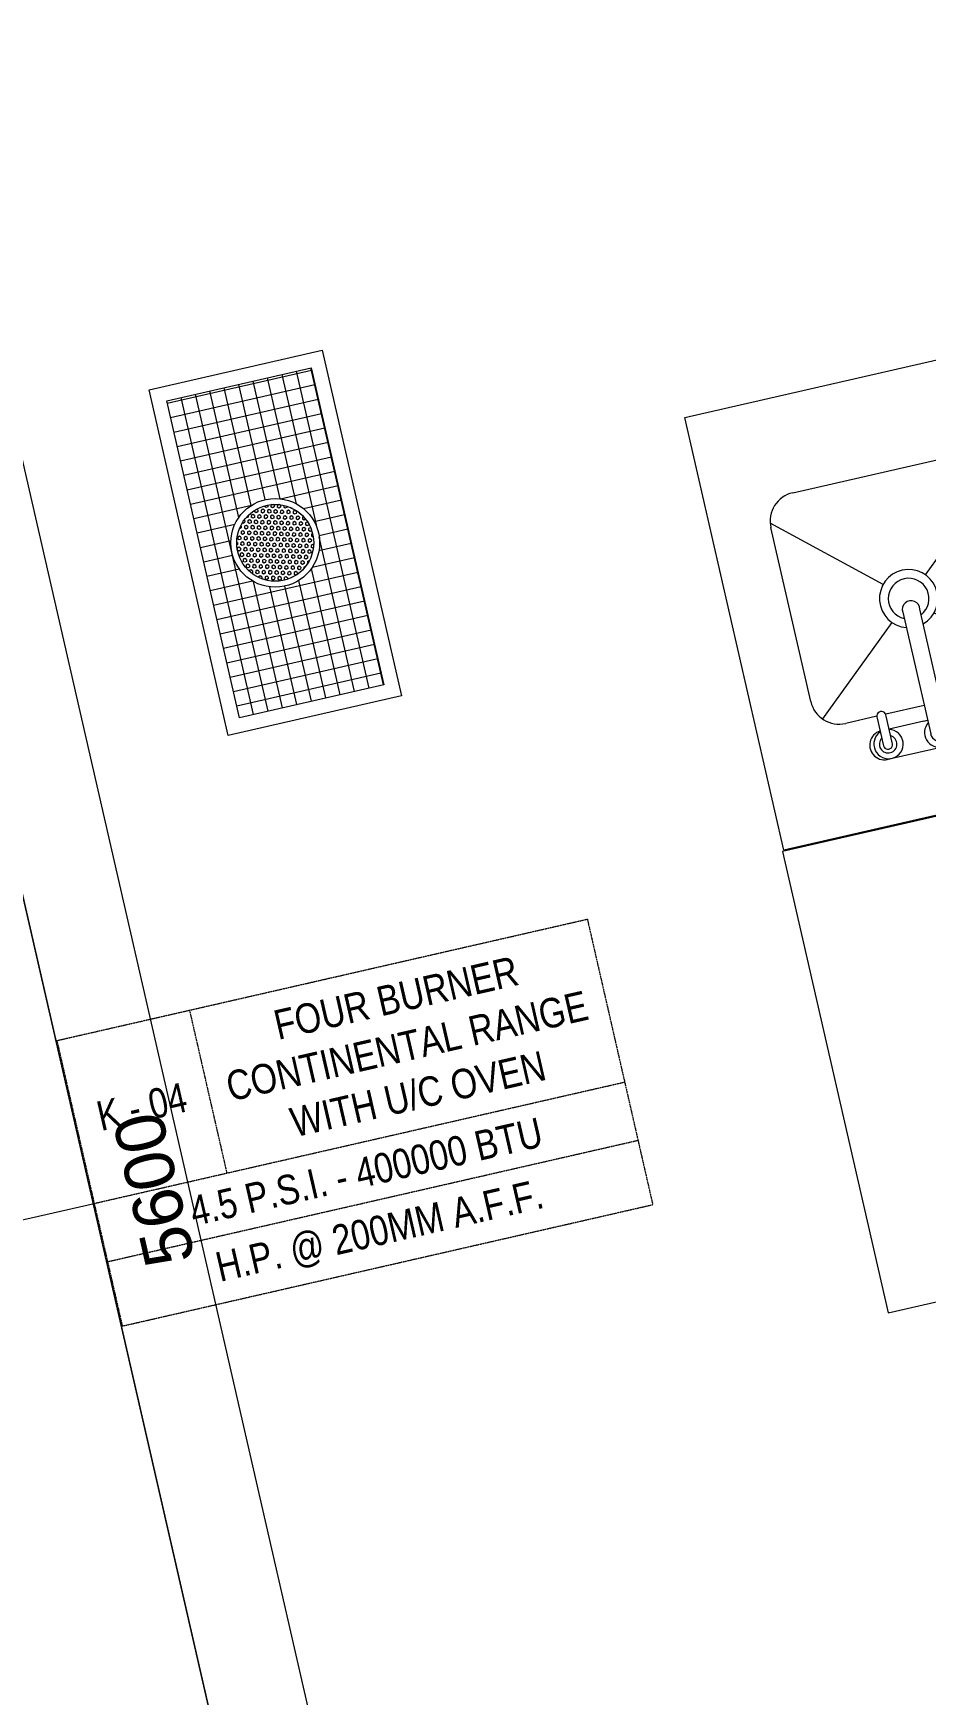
# Model space of a CAD drawing. Header units: millimetres. Extents: x 1667 to 847943, y 724 to 1832625.
# Drawn here: x 644706 to 646213, y 724492 to 727300 of the extents above; entities that cross this region are included whole.
import ezdxf

# ---------------------------------------------------------------- set-up
doc = ezdxf.new("R2010")
doc.units = ezdxf.units.MM
doc.linetypes.add('CENTER', pattern=[2, 1.25, -0.25, 0.25, -0.25])
doc.layers.get('Defpoints').update_dxf_attribs({"color": 140})
for name, color, linetype, lineweight in [('DIMENSION_MOFA', 66, 'CENTER', 15), ('FURNITURE_MOFA', 46, 'Continuous', 5), ('GH - KIT - PLAN', 32, 'Continuous', 0), ('GH - KIT EQUIP.', 2, 'Continuous', 9), ('GH-GAS', 20, 'Continuous', 13)]:
    doc.layers.add(name, color=color, linetype=linetype, lineweight=lineweight)
doc.layers.add('Fusible link', color=7, linetype='Continuous', true_color=0x30c200)
doc.layers.add('SSE SYS', color=7, linetype='Continuous', lineweight=15, true_color=0xeb0000)
doc.styles.add('arial', font='arial.ttf')
doc.styles.add('Note Text (ANSI)', font='arial.ttf')
doc.styles.add('RG', font='arial.ttf')
doc.styles.get("Standard").update_dxf_attribs({"font": 'arial.ttf'})
doc.dimstyles.new('1.', dxfattribs={"dimscale": 30, "dimtxt": 2.8, "dimasz": 2.5, "dimexe": 2, "dimexo": 2, "dimgap": 0.5, "dimtad": 1, "dimdec": 0, "dimrnd": 1e-08, "dimdsep": 46, "dimtxsty": 'Note Text (ANSI)', "dimcen": 0, "dimdle": 6, "dimclrd": 256, "dimclre": 256, "dimclrt": 256, "dimadec": 1, "dimazin": 2, "dimtfac": 0.785714, "dimtdec": 0, "dimtofl": 0, "dimtmove": 0, "dimatfit": 3, "dimfxl": 1, "dimtolj": 1, "dimlwd": -1, "dimlwe": -1, "dimarcsym": 1})
doc.dimstyles.new('KIT-DIM', dxfattribs={"dimscale": 35, "dimtxt": 2, "dimasz": 1.5, "dimexe": 0.5, "dimexo": 1, "dimgap": 1, "dimtad": 0, "dimdec": 0, "dimtxsty": 'arial', "dimcen": 0, "dimdle": 1, "dimclrd": 251, "dimclre": 251, "dimclrt": 1, "dimadec": 0, "dimazin": 0, "dimtfac": 1, "dimtdec": 0, "dimtix": 1, "dimtmove": 0, "dimatfit": 3, "dimfxl": 1, "dimlwd": -1, "dimarcsym": 0})

# ---------------------------------------------------------------- blocks, each defined once
blk = doc.blocks.new('SINK')
at = {"layer": 'FURNITURE_MOFA'}
for p, q in [((578109.7, 211491.4), (577915.6, 211491.4)), ((577916.8, 211465.2), (577916.8, 211420)), ((577932, 211420), (577932, 211465.2)), ((578002.8, 211466.1), (578002.8, 211256.4)), ((578031.9, 211255), (578031.9, 211465.8)), ((578098.8, 211465.2), (578098.8, 211420)), ((578114.1, 211420), (578114.1, 211465.2)), ((577915.6, 211442.3), (577915.6, 211442.2)), ((577915.6, 211442.2), (577916.8, 211442.2)), ((577932, 211442.2), (578002.8, 211442.2)), ((578038.5, 211442.2), (578031.9, 211442.2)), ((578038.5, 211442.2), (578098.8, 211442.2)), ((577866.5, 211416.5), (577916.7, 211416.5)), ((577932.1, 211416.5), (578002.8, 211416.5)), ((578031.9, 211416.5), (578098.7, 211416.5)), ((578114.2, 211416.5), (578168, 211416.5)), ((577980.6, 211267.4), (577829.8, 211400.2)), ((578053.9, 211267.4), (578204.7, 211400.2)), ((577817.3, 211065.7), (577817.3, 211367.3)), ((578217.3, 211367.3), (578217.3, 211065.7)), ((577980.6, 211201.7), (577817.8, 211058.2)), ((578053.9, 211201.7), (578216.7, 211058.2)), ((578168, 211016.5), (577866.5, 211016.5))]:
    blk.add_line(p, q, dxfattribs=at)
for centre, radius, start, end in [((577918.9, 211466.8), 24.8, 83.6375, 265.1112), ((577924.4, 211466.7), 24.8, 287.9421, 252.0579), ((578017.5, 211466.7), 24.8, 305.6219, 233.6179), ((578105.2, 211466.7), 24.8, 291.0633, 255.1249), ((578112.5, 211466.8), 24.8, 273.6196, 96.3625), ((577924.9, 211466.7), 14.8, 298.8271, 236.561), ((577924.4, 211467.2), 7.87, 345.6134, 194.3866), ((578017.3, 211466.5), 14.8, 353.6262, 192.1333), ((578105.9, 211466.7), 14.8, 303.439, 241.1729), ((578106.4, 211467.2), 7.87, 345.6134, 194.3866), ((577866.5, 211367.3), 49.2, 90, 180), ((577924.4, 211418), 7.87, 165.6134, 14.3866), ((578106.4, 211418), 7.87, 165.6134, 14.3866), ((578168, 211367.3), 49.2, 0, 90), ((578017.3, 211234.6), 49.2, 107.0555, 72.6537), ((578017.3, 211234.6), 34.4, 114.7713, 64.7909), ((578017.3, 211253.3), 14.8, 167.8667, 6.3738), ((577866.5, 211065.7), 49.2, 180, 270), ((578168, 211065.7), 49.2, 270, 0)]:
    blk.add_arc(centre, radius, start, end, dxfattribs=at)
blk = doc.blocks.new('GR600')
at = {"layer": 'GH - KIT EQUIP.', "true_color": 0x262627}
h = blk.add_hatch(dxfattribs=at)
h.set_pattern_fill('ANSI37', color=250, scale=200, angle=45)
h.set_pattern_definition([(90, (269578.89, 3638601.525), (-25, -5e-15), []), (180, (269578.89, 3638601.525), (5e-15, -25), [])])
h.paths.add_polyline_path([(505118.7, 156615), (505118.7, 156365), (505668.2, 156365), (505668.2, 156615)])
h.paths.add_polyline_path([(505468.4, 156490, 1), (505318.4, 156490, 1)], flags=16)
h.paths.add_polyline_path([(505458.4, 156490, 1), (505328.4, 156490, 1)], flags=0)
h = blk.add_hatch(dxfattribs=at)
h.set_pattern_fill('HEX', color=250, scale=25, angle=45)
h.set_pattern_definition([(45, (270639.0354, 3638601.525), (-3.827327723, 3.827327723), [3.125, -6.25]), (165, (270639.0354, 3638601.525), (-1.400899175, -5.228226898), [3.125, -6.25]), (105, (270641.245, 3638603.735), (-5.228226898, -1.400899175), [3.125, -6.25])])
h.paths.add_polyline_path([(505458.4, 156490, 1), (505328.4, 156490, 1)])
at = {"layer": 'GH - KIT EQUIP.'}
blk.add_lwpolyline([(505693.2, 156340), (505093.7, 156340), (505093.7, 156640), (505693.2, 156640), (505693.2, 156340)], dxfattribs=at)
blk.add_lwpolyline([(505668.2, 156615), (505668.2, 156365), (505118.7, 156365), (505118.7, 156615)], close=True, dxfattribs=at)
for radius in [75, 65]:
    blk.add_circle((505393.4, 156490), radius, dxfattribs=at)
blk = doc.blocks.new('*T768')
at = {"layer": 'GH-GAS', "color": 0, "linetype": 'ByBlock', "lineweight": -2, "transparency": 16777216}
for p, q in [((0, 0), (919.2, 0)), ((0, 0), (0, -495)), ((229.8, 0), (229.8, -282.4)), ((919.2, 0), (919.2, -495)), ((0, -282.4), (919.2, -282.4)), ((0, -383.4), (919.2, -383.4)), ((0, -495), (919.2, -495))]:
    blk.add_line(p, q, dxfattribs=at)
at = {"layer": 'GH-GAS', "color": 0, "transparency": 16777216, "char_height": 50, "attachment_point": 5}
for s, insert, width in [('{\\fArial Narrow|b0|i0|c0|p34;\\C30;FOUR BURNER CONTINENTAL RANGE WITH U/C OVEN}', (574.5, -141.2), 687.71), ('{\\fArial Narrow|b0|i0|c0|p34;\\C30;4.5 P.S.I. - 400000 BTU}', (459.6, -332.9), 917.535), ('{\\fArial Narrow|b0|i0|c0|p34;\\C30;H.P. @ 200MM A.F.F.}', (459.6, -439.2), 917.535)]:
    blk.add_mtext(s, dxfattribs=dict(at, insert=insert, width=width))
at = {"layer": 'GH-GAS', "color": 0, "transparency": 16777216, "insert": (114.9, -141.2), "char_height": 50, "width": 228.204, "attachment_point": 5, "style": 'RG'}
blk.add_mtext('{\\fArial Narrow|b0|i0|c0|p34;\\C30;K - 04}', dxfattribs=at)
blk = doc.blocks.new('*D302')
at = {"layer": 'Defpoints', "color": 0, "transparency": 16777216}
for p in [(1175550.4, -1357027.4), (1175550.4, -1362627.5), (1175714, -1362627.5)]:
    blk.add_point(p, dxfattribs=at)
at = {"layer": 'SSE SYS', "color": 7, "transparency": 16777216}
for p, q in [((1175610.4, -1357027.4), (1175774, -1357027.4)), ((1175714, -1357102.4), (1175714, -1362552.5)), ((1175610.4, -1362627.5), (1175774, -1362627.5))]:
    blk.add_line(p, q, dxfattribs=at)
for points in [[(1175726.5, -1357102.4), (1175701.5, -1357102.4), (1175714, -1357027.4)], [(1175701.5, -1362552.5), (1175726.5, -1362552.5), (1175714, -1362627.5)]]:
    blk.add_solid(points, dxfattribs=at)
at = {"layer": 'SSE SYS', "color": 7, "transparency": 16777216, "insert": (1175656.1, -1359827.4), "char_height": 84, "attachment_point": 5, "rotation": 90, "style": 'Note Text (ANSI)'}
blk.add_mtext('\\A1;5600', dxfattribs=at)
blk = doc.blocks.new('FSS03')
at = {"layer": 'SSE SYS', "color": 30, "elevation": 0}
blk.add_lwpolyline([(1174300.4, -1357027.4), (1174300.4, -1362627.5), (1175550.4, -1362627.5), (1175550.4, -1357027.4)], close=True, dxfattribs=at)
at = {"layer": 'SSE SYS'}
dim = blk.add_aligned_dim(p1=(1175550.4, -1357027.4, 0), p2=(1175550.4, -1362627.5, 0), distance=163.6, dimstyle='1.', override={"dimtxsty": 'Note Text (ANSI)', "dimclrd": 7, "dimclre": 7, "dimclrt": 7}, dxfattribs=at)
dim.commit()
dim.dimension.update_dxf_attribs({"geometry": '*D302', "text_midpoint": (1175656.1, -1359827.4, 0)})
blk = doc.blocks.new('FURNITURE BOH')
at = {"layer": 'GH - KIT EQUIP.', "elevation": 0}
for points in [[(-22430, 17380), (-21180.2, 17380), (-21180.2, 11779.6), (-22430, 11779.6)], [(-19909.4, 15652), (-18308.9, 15652), (-18308.9, 14902), (-19909.4, 14902)], [(-19161.4, 14100.1), (-19161.4, 14900), (-19912.4, 14900), (-19912.4, 14100.1)]]:
    blk.add_lwpolyline(points, close=True, dxfattribs=at)
blk.add_blockref('*T768', (-21178.2, 14862.2))
at = {"layer": 'Fusible link'}
blk.add_blockref('FSS03', (-1196730.4, 1374407.4, 0), dxfattribs=at)
at = {"layer": 'GH - KIT - PLAN', "color": 177, "lineweight": 15, "true_color": 0x293189, "rotation": 180}
blk.add_blockref('SINK', (558408.2, 226503.8, 0), dxfattribs=at)
at = {"layer": 'GH - KIT EQUIP.', "lineweight": 15, "rotation": 90}
blk.add_blockref('GR600', (135859.1, -489793.5, 0), dxfattribs=at)
at = {"layer": 'GH-GAS'}
blk.add_leader([(-22318.2, 14579.8), (-21178.2, 14579.8)], dimstyle='KIT-DIM', dxfattribs=at)
blk = doc.blocks.new('ff')
at = {"color": 1, "rotation": 360}
blk.add_blockref('FURNITURE BOH', (69580.092, -18129.993), dxfattribs=at)

msp = doc.modelspace()

# ---------------------------------------------------------------- block references
at = {"layer": 'DIMENSION_MOFA', "rotation": 12.89632932256583}
msp.add_blockref('ff', (596835.137, 717980.215), dxfattribs=at)

doc.saveas('drawing.dxf')
